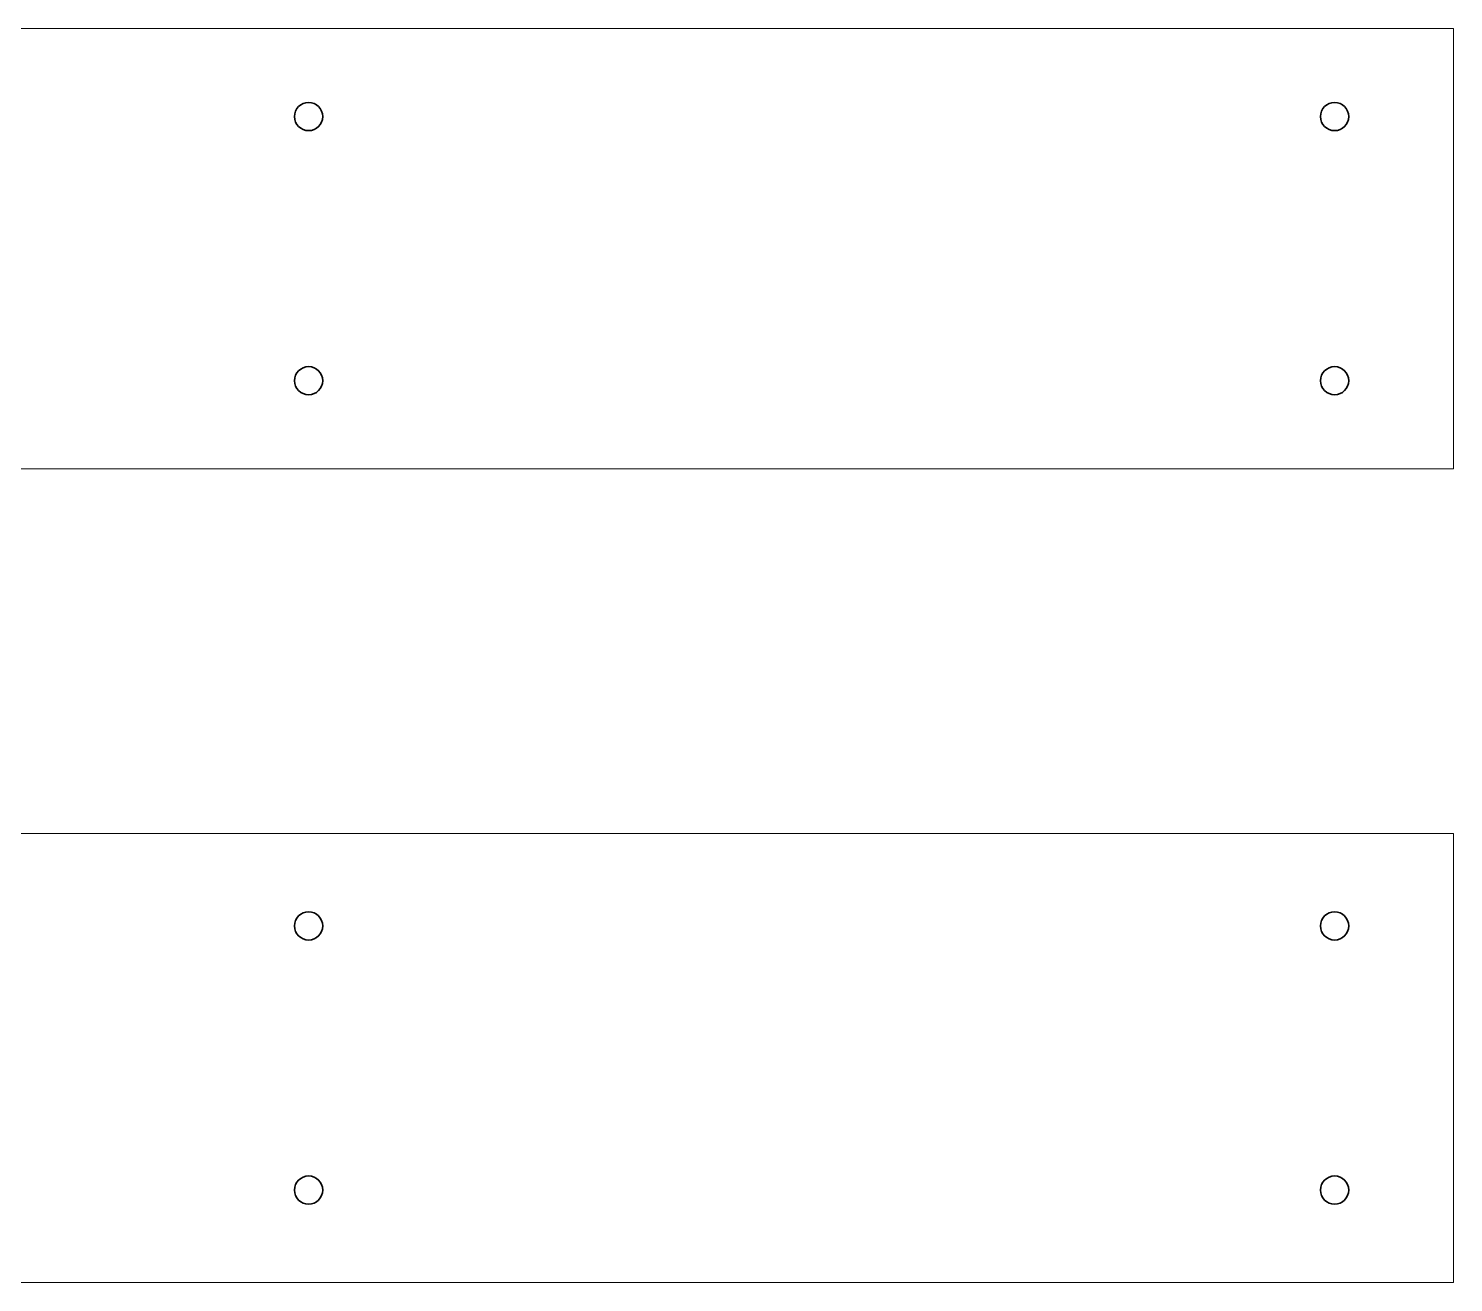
# Model space of a CAD drawing. Header units: millimetres. Extents: x 309 to 2032, y -1240 to 271.
# Drawn here: x 499.5 to 661.3, y -63.9 to 78.5 of the extents above; entities that cross this region are included whole.
import ezdxf

# ---------------------------------------------------------------- set-up
doc = ezdxf.new("R2010")
doc.units = ezdxf.units.MM
doc.header["$MEASUREMENT"] = 0
doc.layers.add('Layer 1', color=7, linetype='Continuous')

msp = doc.modelspace()

# ---------------------------------------------------------------- linework, layer by layer
at = {"layer": 'Layer 1', "color": 250, "lineweight": 18}
msp.add_lwpolyline([(401.2904, 28.5083), (661.2904, 28.5083), (661.2904, 78.5083), (401.2904, 78.5083), (401.2904, 28.5083)], close=True, dxfattribs=at)
at = {"layer": 'Layer 1', "lineweight": 35}
for points in [[(532.8904, 68.5083), (532.8904, 69.392), (532.1741, 70.1083), (531.2904, 70.1083), (530.4067, 70.1083), (529.6904, 69.392), (529.6904, 68.5083), (529.6904, 67.6246), (530.4067, 66.9083), (531.2904, 66.9083), (532.1741, 66.9083), (532.8904, 67.6246), (532.8904, 68.5083)], [(649.3904, 68.5083), (649.3904, 69.392), (648.6741, 70.1083), (647.7904, 70.1083), (646.9067, 70.1083), (646.1904, 69.392), (646.1904, 68.5083), (646.1904, 67.6246), (646.9067, 66.9083), (647.7904, 66.9083), (648.6741, 66.9083), (649.3904, 67.6246), (649.3904, 68.5083)], [(532.8904, 38.5083), (532.8904, 39.392), (532.1741, 40.1083), (531.2904, 40.1083), (530.4067, 40.1083), (529.6904, 39.392), (529.6904, 38.5083), (529.6904, 37.6246), (530.4067, 36.9083), (531.2904, 36.9083), (532.1741, 36.9083), (532.8904, 37.6246), (532.8904, 38.5083)], [(649.3904, 38.5083), (649.3904, 39.392), (648.6741, 40.1083), (647.7904, 40.1083), (646.9067, 40.1083), (646.1904, 39.392), (646.1904, 38.5083), (646.1904, 37.6246), (646.9067, 36.9083), (647.7904, 36.9083), (648.6741, 36.9083), (649.3904, 37.6246), (649.3904, 38.5083)], [(532.8904, -23.4155), (532.8904, -22.5318), (532.1741, -21.8155), (531.2904, -21.8155), (530.4067, -21.8155), (529.6904, -22.5318), (529.6904, -23.4155), (529.6904, -24.2992), (530.4067, -25.0155), (531.2904, -25.0155), (532.1741, -25.0155), (532.8904, -24.2992), (532.8904, -23.4155)], [(649.3904, -23.4155), (649.3904, -22.5318), (648.6741, -21.8155), (647.7904, -21.8155), (646.9067, -21.8155), (646.1904, -22.5318), (646.1904, -23.4155), (646.1904, -24.2992), (646.9067, -25.0155), (647.7904, -25.0155), (648.6741, -25.0155), (649.3904, -24.2992), (649.3904, -23.4155)], [(532.8904, -53.4155), (532.8904, -52.5318), (532.1741, -51.8155), (531.2904, -51.8155), (530.4067, -51.8155), (529.6904, -52.5318), (529.6904, -53.4155), (529.6904, -54.2992), (530.4067, -55.0155), (531.2904, -55.0155), (532.1741, -55.0155), (532.8904, -54.2992), (532.8904, -53.4155)], [(649.3904, -53.4155), (649.3904, -52.5318), (648.6741, -51.8155), (647.7904, -51.8155), (646.9067, -51.8155), (646.1904, -52.5318), (646.1904, -53.4155), (646.1904, -54.2992), (646.9067, -55.0155), (647.7904, -55.0155), (648.6741, -55.0155), (649.3904, -54.2992), (649.3904, -53.4155)]]:
    msp.add_open_spline(points, degree=3, knots=[0, 0, 0, 0, 0.25, 0.25, 0.25, 0.5, 0.5, 0.5, 0.75, 0.75, 0.75, 1, 1, 1, 1], dxfattribs=at)
at = {"layer": 'Layer 1', "color": 250, "lineweight": 20}
msp.add_open_spline([(478.0404, -12.9155), (478.0404, -12.9155), (478.0404, -21.0755), (478.0404, -21.0755), (478.0404, -21.0755), (468.0404, -21.0755), (468.0404, -21.0755), (468.0404, -21.0755), (468.0404, -12.9155), (468.0404, -12.9155), (468.0404, -12.9155), (401.2904, -12.9155), (401.2904, -12.9155), (401.2904, -12.9155), (401.2904, -63.9155), (401.2904, -63.9155), (401.2904, -63.9155), (661.2904, -63.9155), (661.2904, -63.9155), (661.2904, -63.9155), (661.2904, -12.9155), (661.2904, -12.9155), (661.2904, -12.9155), (478.0404, -12.9155), (478.0404, -12.9155)], degree=3, knots=[0, 0, 0, 0, 0.125, 0.125, 0.125, 0.25, 0.25, 0.25, 0.375, 0.375, 0.375, 0.5, 0.5, 0.5, 0.625, 0.625, 0.625, 0.75, 0.75, 0.75, 0.875, 0.875, 0.875, 1, 1, 1, 1], dxfattribs=at)

doc.saveas('drawing.dxf')
